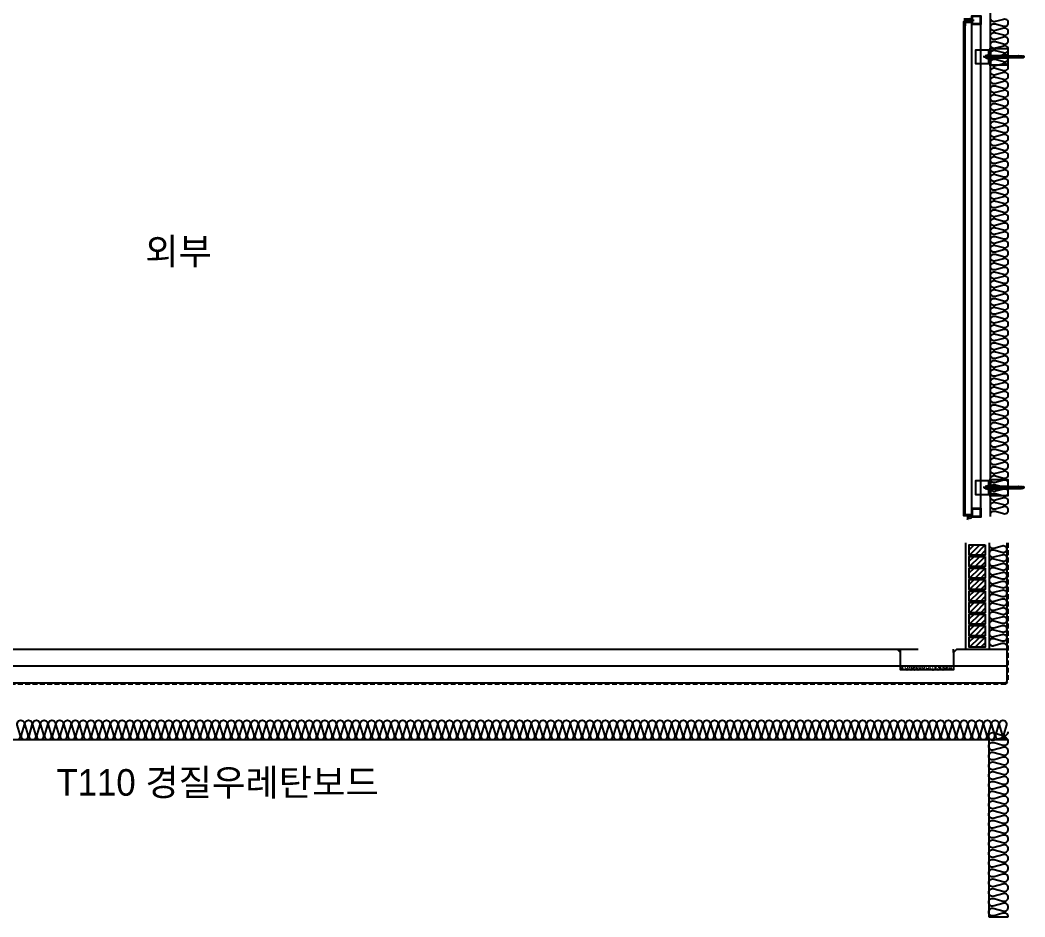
# Model space of a CAD drawing. Header units: millimetres. Extents: x -75040 to 92617, y -36837 to 48530.
# Drawn here: x 34322 to 39994, y 38640 to 43700 of the extents above; entities that cross this region are included whole.
import ezdxf
from ezdxf.enums import TextEntityAlignment as Align

# ---------------------------------------------------------------- set-up
doc = ezdxf.new("R2010")
doc.units = ezdxf.units.MM
doc.header["$LTSCALE"] = 60
doc.linetypes.add('HID', pattern=[2.3, 1.5, -0.8])
for name, color, linetype in [('A-ETC-8', 8, 'Continuous'), ('A-FIN', 6, 'Continuous'), ('A-FIN-8', 8, 'Continuous'), ('A-hat', 8, 'Continuous'), ('A-HAT-9', 9, 'Continuous'), ('A-HAT-MATL', 8, 'Continuous'), ('A-HAT-WIREMESH', 9, 'g_mesh'), ('A-WALL', 3, 'Continuous'), ('A-WP', 1, 'HID'), ('INSUL', 8, 'Continuous'), ('ISL', 251, 'Continuous')]:
    doc.layers.add(name, color=color, linetype=linetype)
for name, color, linetype, plot in [('NOPLOT', 191, 'Continuous', False), ('NOPLOT-TEXT', 11, 'Continuous', False), ('NOPLOT-단열', 21, 'Continuous', False)]:
    doc.layers.add(name, color=color, linetype=linetype, plot=plot)
doc.styles.add('Gdim', font='')
doc.styles.add('Gtx', font='')
doc.styles.get('Gdim').set_extended_font_data('Dotum')
doc.styles.get('Gtx').set_extended_font_data('Dotum')
doc.linetypes.add('g_mesh', pattern='A,10,-0.8,["X",Gdim,S=0.6,R=0,X=-0.15,Y=-0.3],-0.8', length=11.6)

# ---------------------------------------------------------------- blocks, each defined once
blk = doc.blocks.new('A$C632c858f')
at = {"layer": 'A-ETC-8'}
blk.add_arc((-2.8, 0), 24, 341.8248, 18.1752, dxfattribs=at)
blk.add_ellipse((34, 0), major_axis=(7.59, 0), ratio=0.987937, dxfattribs=at)
at = {"layer": 'NOPLOT'}
blk.add_line((0, 0), (58.4, 0), dxfattribs=at)
for points in [[(0, 7.5), (41, 7.5)], [(0, -7.5), (41, -7.5)]]:
    blk.add_lwpolyline(points, dxfattribs=at)
blk = doc.blocks.new('A$Cae507117')
at = {"layer": 'A-ETC-8'}
for points in [[(-50, 0), (-50, -50), (0, -50), (0, 0)], [(-46.8, -3.2), (-46.8, -46.8), (-3.2, -46.8), (-3.2, -3.2)]]:
    blk.add_lwpolyline(points, close=True, dxfattribs=at)
blk = doc.blocks.new('너트 M12')
for p, q in [((-9, 0), (9, 0)), ((-9.5, -9), (-9.5, -0.5)), ((9, -9.5), (-9, -9.5)), ((0, -8.3), (0, -1.2)), ((9.5, -0.5), (9.5, -9))]:
    blk.add_line(p, q)
for centre, start, end in [((-9, -0.5), 90, 180), ((-9, -9), 180, 270), ((9, -0.5), 0, 90), ((9, -9), 270, 0)]:
    blk.add_arc(centre, 0.5, start, end)
at = {"extrusion": (0, 0, -1)}
for centre, major_axis, ratio, start_param, end_param in [((-4.8, -0.9), (-4.75, 0.31), 0.185359, -0.024388, 3.141593), ((4.8, -0.9), (4.75, 0.31), 0.185108, 3.141593, 6.30754), ((-4.8, -8.6), (4.75, 0.31), 0.187111, 0, 3.166211), ((4.8, -8.6), (-4.75, 0.31), 0.185991, 3.117121, 6.283185)]:
    blk.add_ellipse(centre, major_axis=major_axis, ratio=ratio, start_param=start_param, end_param=end_param, dxfattribs=at)
blk = doc.blocks.new('A$C4fb6b26a')
at = {"layer": 'A-ETC-8'}
for p, q in [((-277.5, -40), (-42.5, -40)), ((-267.5, -35.5), (-267.5, -44.5)), ((-265.5, -34), (-266, -34)), ((-266, -46), (-265.5, -46)), ((-254.5, -35.5), (-265.5, -34)), ((-265.5, -46), (-254.5, -44.5)), ((-260.1, -34.8), (-260.1, -36.5)), ((-260.1, -43.5), (-260.1, -45.2)), ((-259.6, -37.3), (-257.8, -38.5)), ((-259.6, -42.7), (-257.8, -41.5)), ((-244.1, -33.8), (-259.1, -33.8)), ((-259.1, -46.2), (-244.1, -46.2)), ((-249.6, -39), (-256.2, -39)), ((-249.6, -41), (-256.2, -41)), ((-254.5, -35.5), (-240.5, -35.5)), ((-254.5, -44.5), (-240.5, -44.5)), ((-249.1, -38.5), (-249.1, -38)), ((-249.1, -42), (-249.1, -41.5)), ((-245.1, -42), (-245.1, -38)), ((-244.1, -33.8), (-241.1, -33.8)), ((-244.1, -46.2), (-241.1, -46.2)), ((-241.1, -33.8), (-241.1, -46.2)), ((-240.5, -46), (-240.5, -34)), ((-237.5, -34), (-240.5, -34)), ((-240.5, -46), (-237.5, -46)), ((-237.5, -46), (-237.5, -34)), ((-183.5, -34), (-237.5, -34)), ((-237.5, -46), (-183.5, -46)), ((-183.5, -34), (-74, -34)), ((-74, -46), (-183.5, -46)), ((-80, 0), (-80, -80)), ((-62.7, -44.5), (-52.5, -44.5)), ((-62.5, -34), (-54, -34)), ((-62.5, -35.5), (-52.5, -35.5)), ((-62.5, -46), (-54, -46)), ((-54, -46), (-54, -34)), ((-52.5, -35.5), (-54, -34)), ((-52.5, -44.5), (-54, -46)), ((-52.5, -44.5), (-52.5, -35.5))]:
    blk.add_line(p, q, dxfattribs=at)
for points in [[(-83.5, 4.5), (-83.5, -84.5), (-183.5, -84.5), (-183.5, 4.5)], [(-80, -80), (-74, -80), (-74, 0), (-80, 0)], [(-74, -25), (-74, -55), (-72, -55), (-72, -25)]]:
    blk.add_lwpolyline(points, close=True, dxfattribs=at)
blk.add_lwpolyline([(-80, 7.5), (-80, -87.5, -0.414214), (-81, -88.5), (-83.5, -88.5), (-83.5, 8.5), (-81, 8.5, -0.414214)], format="xyb", close=True, dxfattribs=at)
blk.add_lwpolyline([(-80, -80), (0, -80), (0, 0), (-80, 0)], dxfattribs=at)
for centre, radius, start, end in [((-266, -35.5), 1.5, 90, 180), ((-266, -44.5), 1.5, 180, 270), ((-259.1, -34.8), 1, 90, 180), ((-259.1, -36.5), 1, 180, 236.3099), ((-259.1, -43.5), 1, 123.6901, 180), ((-259.1, -45.2), 1, 180, 270), ((-256.2, -36), 3, 236.3099, 270), ((-256.2, -44), 3, 90, 123.6901), ((-249.6, -38.5), 0.5, 270, 0), ((-249.6, -41.5), 0.5, 0, 90), ((-247.1, -38), 2, 90, 180), ((-247.1, -42), 2, 180, 270), ((-247.1, -38), 2, 0, 90), ((-247.1, -42), 2, 270, 0)]:
    blk.add_arc(centre, radius, start, end, dxfattribs=at)
at = {"layer": 'A-ETC-8', "xscale": -1, "rotation": 90}
blk.add_blockref('너트 M12', (-72, -40), dxfattribs=at)
blk = doc.blocks.new('A$C17189e19')
at = {"layer": 'A-HAT-9'}
h = blk.add_hatch(dxfattribs=at)
h.set_pattern_fill('AR-SAND', color=256, scale=0.3)
h.set_pattern_definition([(37.5, (-113396.389, 321843.363), (-0.4800094, 14.6823971), [0, -11.5824, 0, -12.954, 0, -12.3825]), (7.5, (-113396.389, 321843.363), (13.4856985, 21.504753), [0, -6.2484, 0, -10.4394, 0, -4.0005]), (327.5, (-113405.761, 321843.363), (23.7297711, 0.04311554), [0, -3.81, 0, -13.716, 0, -17.907]), (317.5, (-113405.761, 321843.363), (22.9066936, 6.6878797), [0, -1.905, 0, -8.9916, 0, -10.287])])
h.paths.add_polyline_path([(0, -96), (300, -96), (300, -116), (0, -116)])
at = {"layer": 'A-FIN'}
for points in [[(-18, 0), (0, -18), (0, -116), (300, -116), (300, -18), (318, 0)], [(0, -96), (300, -96)]]:
    blk.add_lwpolyline(points, dxfattribs=at)
at = {"layer": 'NOPLOT'}
for p, q in [((0, -18), (0, 0)), ((300, -18), (300, 0))]:
    blk.add_line(p, q, dxfattribs=at)

msp = doc.modelspace()

# ---------------------------------------------------------------- hatches: boundary and pattern name
at = {"layer": 'A-hat', "lineweight": -3}
h = msp.add_hatch(dxfattribs=at)
h.set_pattern_fill('ANSI31', color=256, scale=7, style=0)
h.set_pattern_definition([(45, (-42928.837, 43060.126), (-15.715448, 15.715448), [])])
h.paths.add_polyline_path([(39680, 40738.5), (39770, 40738.5), (39770, 40681.5), (39680, 40681.5)])
h = msp.add_hatch(dxfattribs=at)
h.set_pattern_fill('ANSI31', color=256, scale=7, style=0)
h.set_pattern_definition([(45, (-42928.837, 42995.126), (-15.715448, 15.715448), [])])
h.paths.add_polyline_path([(39680, 40673.5), (39770, 40673.5), (39770, 40616.5), (39680, 40616.5)])
h = msp.add_hatch(dxfattribs=at)
h.set_pattern_fill('ANSI31', color=256, scale=7, style=0)
h.set_pattern_definition([(45, (-42928.837, 42930.126), (-15.715448, 15.715448), [])])
h.paths.add_polyline_path([(39680, 40608.5), (39770, 40608.5), (39770, 40551.5), (39680, 40551.5)])
h = msp.add_hatch(dxfattribs=at)
h.set_pattern_fill('ANSI31', color=256, scale=7, style=0)
h.set_pattern_definition([(45, (-42928.837, 42865.126), (-15.715448, 15.715448), [])])
h.paths.add_polyline_path([(39680, 40543.5), (39770, 40543.5), (39770, 40486.5), (39680, 40486.5)])
h = msp.add_hatch(dxfattribs=at)
h.set_pattern_fill('ANSI31', color=256, scale=7, style=0)
h.set_pattern_definition([(45, (-42928.837, 42800.126), (-15.715448, 15.715448), [])])
h.paths.add_polyline_path([(39680, 40478.5), (39770, 40478.5), (39770, 40421.5), (39680, 40421.5)])
h = msp.add_hatch(dxfattribs=at)
h.set_pattern_fill('ANSI31', color=256, scale=7, style=0)
h.set_pattern_definition([(45, (-42928.837, 42735.126), (-15.715448, 15.715448), [])])
h.paths.add_polyline_path([(39680, 40413.5), (39770, 40413.5), (39770, 40356.5), (39680, 40356.5)])
h = msp.add_hatch(dxfattribs=at)
h.set_pattern_fill('ANSI31', color=256, scale=7, style=0)
h.set_pattern_definition([(45, (-42928.837, 42670.126), (-15.715448, 15.715448), [])])
h.paths.add_polyline_path([(39680, 40348.5), (39770, 40348.5), (39770, 40291.5), (39680, 40291.5)])
h = msp.add_hatch(dxfattribs=at)
h.set_pattern_fill('ANSI31', color=256, scale=7, style=0)
h.set_pattern_definition([(45, (-42928.837, 42605.126), (-15.715448, 15.715448), [])])
h.paths.add_polyline_path([(39680, 40283.5), (39770, 40283.5), (39770, 40226.5), (39680, 40226.5)])
h = msp.add_hatch(dxfattribs=at)
h.set_pattern_fill('ANSI31', color=256, scale=7, style=0)
h.set_pattern_definition([(45, (-42928.837, 42540.126), (-15.715448, 15.715448), [])])
h.paths.add_polyline_path([(39680, 40218.5), (39770, 40218.5), (39770, 40161.5), (39680, 40161.5)])

# ---------------------------------------------------------------- linework, layer by layer
at = {"layer": 'A-ETC-8'}
for p, q in [((39695, 40945.4), (39695, 43675)), ((39745, 40945.4), (39745, 43675))]:
    msp.add_line(p, q, dxfattribs=at)
at = {"layer": 'A-ETC-8', "elevation": 0}
for points in [[(39658, 43688.5), (39693, 43688.5), (39693, 43699.5), (39695, 43699.5), (39695, 43686.5), (39659.7, 43686.5, -0.226541), (39656, 43682.8), (39656, 43668.1), (39654, 43668.1), (39654, 43684.5, 0.414214)], [(39658, 40906.4), (39693, 40906.4), (39693, 40895.4), (39695, 40895.4), (39695, 40908.4), (39659.7, 40908.4, 0.226541), (39656, 40912), (39656, 40926.7), (39654, 40926.7), (39654, 40910.4, -0.414214)]]:
    msp.add_lwpolyline(points, format="xyb", close=True, dxfattribs=at)
at = {"layer": 'A-ETC-8'}
msp.add_arc((39625.7, 40891.4, 0), 45.6, 346.1348, 13.8652, dxfattribs=at)
msp.add_ellipse((39684, 40894.9, 0), major_axis=(7.59, 0), ratio=0.987937, dxfattribs=at)
at = {"layer": 'A-FIN'}
for p, q in [((39660, 40150), (39660, 40750)), ((32018, 40150), (39391, 40150)), ((39609, 40150), (39892, 40150))]:
    msp.add_line(p, q, dxfattribs=at)
at = {"layer": 'A-FIN', "elevation": 0}
msp.add_lwpolyline([(39691, 40906.4), (39691, 40902.4), (39650, 40902.4), (39650, 43692.5), (39691, 43692.5), (39691, 43688.5), (39654, 43688.5), (39654, 40906.4), (39691, 40906.4)], close=True, dxfattribs=at)
at = {"layer": 'A-FIN-8'}
for p, q in [((39892, 40750), (39892, 39968.2)), ((39881.8, 39958), (31608, 39958)), ((39881.8, 39958), (39892, 39968.2))]:
    msp.add_line(p, q, dxfattribs=at)
at = {"layer": 'A-HAT-MATL'}
for p, q in [((39800, 40900), (39800, 47000)), ((39792, 40750), (39792, 40150))]:
    msp.add_line(p, q, dxfattribs=at)
at = {"layer": 'A-HAT-MATL', "elevation": 0}
for points in [[(39800, 40910, -0.524856), (39827.1, 40928.7), (39872.9, 40916.3, 1.449198), (39872.9, 40953.7), (39827.1, 40941.3, -0.524856), (39800, 40960, -0.524856), (39827.1, 40978.7), (39872.9, 40966.3, 1.449198), (39872.9, 41003.7), (39827.1, 40991.3, -0.524856), (39800, 41010, -0.524856), (39827.1, 41028.7), (39872.9, 41016.3, 1.449198), (39872.9, 41053.7), (39827.1, 41041.3, -0.524856), (39800, 41060, -0.524856), (39827.1, 41078.7), (39872.9, 41066.3, 1.449198), (39872.9, 41103.7), (39827.1, 41091.3, -0.524856), (39800, 41110, -0.524856), (39827.1, 41128.7), (39872.9, 41116.3, 1.449198), (39872.9, 41153.7), (39827.1, 41141.3, -0.524856), (39800, 41160, -0.524856), (39827.1, 41178.7), (39872.9, 41166.3, 1.449198), (39872.9, 41203.7), (39827.1, 41191.3, -0.524856), (39800, 41210, -0.524856), (39827.1, 41228.7), (39872.9, 41216.3, 1.449198), (39872.9, 41253.7), (39827.1, 41241.3, -0.524856), (39800, 41260, -0.524856), (39827.1, 41278.7), (39872.9, 41266.3, 1.449198), (39872.9, 41303.7), (39827.1, 41291.3, -0.524856), (39800, 41310, -0.524856), (39827.1, 41328.7), (39872.9, 41316.3, 1.449198), (39872.9, 41353.7), (39827.1, 41341.3, -0.524856), (39800, 41360, -0.524856), (39827.1, 41378.7), (39872.9, 41366.3, 1.449198), (39872.9, 41403.7), (39827.1, 41391.3, -0.524856), (39800, 41410, -0.524856), (39827.1, 41428.7), (39872.9, 41416.3, 1.449198), (39872.9, 41453.7), (39827.1, 41441.3, -0.524856), (39800, 41460, -0.524856), (39827.1, 41478.7), (39872.9, 41466.3, 1.449198), (39872.9, 41503.7), (39827.1, 41491.3, -0.524856), (39800, 41510, -0.524856), (39827.1, 41528.7), (39872.9, 41516.3, 1.449198), (39872.9, 41553.7), (39827.1, 41541.3, -0.524856), (39800, 41560, -0.524856), (39827.1, 41578.7), (39872.9, 41566.3, 1.449198), (39872.9, 41603.7), (39827.1, 41591.3, -0.524856), (39800, 41610, -0.524856), (39827.1, 41628.7), (39872.9, 41616.3, 1.449198), (39872.9, 41653.7), (39827.1, 41641.3, -0.524856), (39800, 41660, -0.524856), (39827.1, 41678.7), (39872.9, 41666.3, 1.449198), (39872.9, 41703.7), (39827.1, 41691.3, -0.524856), (39800, 41710, -0.524856), (39827.1, 41728.7), (39872.9, 41716.3, 1.449198), (39872.9, 41753.7), (39827.1, 41741.3, -0.524856), (39800, 41760, -0.524856), (39827.1, 41778.7), (39872.9, 41766.3, 1.449198), (39872.9, 41803.7), (39827.1, 41791.3, -0.524856), (39800, 41810, -0.524856), (39827.1, 41828.7), (39872.9, 41816.3, 1.449198), (39872.9, 41853.7), (39827.1, 41841.3, -0.524856), (39800, 41860, -0.524856), (39827.1, 41878.7), (39872.9, 41866.3, 1.449198), (39872.9, 41903.7), (39827.1, 41891.3, -0.524856), (39800, 41910, -0.524856), (39827.1, 41928.7), (39872.9, 41916.3, 1.449198), (39872.9, 41953.7), (39827.1, 41941.3, -0.524856), (39800, 41960, -0.524856), (39827.1, 41978.7), (39872.9, 41966.3, 1.449198), (39872.9, 42003.7), (39827.1, 41991.3, -0.524856), (39800, 42010, -0.524856), (39827.1, 42028.7), (39872.9, 42016.3, 1.449198), (39872.9, 42053.7), (39827.1, 42041.3, -0.524856), (39800, 42060, -0.524856), (39827.1, 42078.7), (39872.9, 42066.3, 1.449198), (39872.9, 42103.7), (39827.1, 42091.3, -0.524856), (39800, 42110, -0.524856), (39827.1, 42128.7), (39872.9, 42116.3, 1.449198), (39872.9, 42153.7), (39827.1, 42141.3, -0.524856), (39800, 42160, -0.524856), (39827.1, 42178.7), (39872.9, 42166.3, 1.449198), (39872.9, 42203.7), (39827.1, 42191.3, -0.524856), (39800, 42210, -0.524856), (39827.1, 42228.7), (39872.9, 42216.3, 1.449198), (39872.9, 42253.7), (39827.1, 42241.3, -0.524856), (39800, 42260, -0.524856), (39827.1, 42278.7), (39872.9, 42266.3, 1.449198), (39872.9, 42303.7), (39827.1, 42291.3, -0.524856), (39800, 42310, -0.524856), (39827.1, 42328.7), (39872.9, 42316.3, 1.449198), (39872.9, 42353.7), (39827.1, 42341.3, -0.524856), (39800, 42360, -0.524856), (39827.1, 42378.7), (39872.9, 42366.3, 1.449198), (39872.9, 42403.7), (39827.1, 42391.3, -0.524856), (39800, 42410, -0.524856), (39827.1, 42428.7), (39872.9, 42416.3, 1.449198), (39872.9, 42453.7), (39827.1, 42441.3, -0.524856), (39800, 42460, -0.524856), (39827.1, 42478.7), (39872.9, 42466.3, 1.449198), (39872.9, 42503.7), (39827.1, 42491.3, -0.524856), (39800, 42510, -0.524856), (39827.1, 42528.7), (39872.9, 42516.3, 1.449198), (39872.9, 42553.7), (39827.1, 42541.3, -0.524856), (39800, 42560, -0.524856), (39827.1, 42578.7), (39872.9, 42566.3, 1.449198), (39872.9, 42603.7), (39827.1, 42591.3, -0.524856), (39800, 42610, -0.524856), (39827.1, 42628.7), (39872.9, 42616.3, 1.449198), (39872.9, 42653.7), (39827.1, 42641.3, -0.524856), (39800, 42660, -0.524856), (39827.1, 42678.7), (39872.9, 42666.3, 1.449198), (39872.9, 42703.7), (39827.1, 42691.3, -0.524856), (39800, 42710, -0.524856), (39827.1, 42728.7), (39872.9, 42716.3, 1.449198), (39872.9, 42753.7), (39827.1, 42741.3, -0.524856), (39800, 42760, -0.524856), (39827.1, 42778.7), (39872.9, 42766.3, 1.449198), (39872.9, 42803.7), (39827.1, 42791.3, -0.524856), (39800, 42810, -0.524856), (39827.1, 42828.7), (39872.9, 42816.3, 1.449198), (39872.9, 42853.7), (39827.1, 42841.3, -0.524856), (39800, 42860, -0.524856), (39827.1, 42878.7), (39872.9, 42866.3, 1.449198), (39872.9, 42903.7), (39827.1, 42891.3, -0.524856), (39800, 42910, -0.524856), (39827.1, 42928.7), (39872.9, 42916.3, 1.449198), (39872.9, 42953.7), (39827.1, 42941.3, -0.524856), (39800, 42960, -0.524856), (39827.1, 42978.7), (39872.9, 42966.3, 1.449198), (39872.9, 43003.7), (39827.1, 42991.3, -0.524856), (39800, 43010, -0.524856), (39827.1, 43028.7), (39872.9, 43016.3, 1.449198), (39872.9, 43053.7), (39827.1, 43041.3, -0.524856), (39800, 43060, -0.524856), (39827.1, 43078.7), (39872.9, 43066.3, 1.449198), (39872.9, 43103.7), (39827.1, 43091.3, -0.524856), (39800, 43110, -0.524856), (39827.1, 43128.7), (39872.9, 43116.3, 1.449198), (39872.9, 43153.7), (39827.1, 43141.3, -0.524856), (39800, 43160, -0.524856), (39827.1, 43178.7), (39872.9, 43166.3, 1.449198), (39872.9, 43203.7), (39827.1, 43191.3, -0.524856), (39800, 43210, -0.524856), (39827.1, 43228.7), (39872.9, 43216.3, 1.449198), (39872.9, 43253.7), (39827.1, 43241.3, -0.524856), (39800, 43260, -0.524856), (39827.1, 43278.7), (39872.9, 43266.3, 1.449198), (39872.9, 43303.7), (39827.1, 43291.3, -0.524856), (39800, 43310, -0.524856), (39827.1, 43328.7), (39872.9, 43316.3, 1.449198), (39872.9, 43353.7), (39827.1, 43341.3, -0.524856), (39800, 43360, -0.524856), (39827.1, 43378.7), (39872.9, 43366.3, 1.449198), (39872.9, 43403.7), (39827.1, 43391.3, -0.524856), (39800, 43410, -0.524856), (39827.1, 43428.7), (39872.9, 43416.3, 1.449198), (39872.9, 43453.7), (39827.1, 43441.3, -0.524856), (39800, 43460, -0.524856), (39827.1, 43478.7), (39872.9, 43466.3, 1.449198), (39872.9, 43503.7), (39827.1, 43491.3, -0.524856), (39800, 43510, -0.524856), (39827.1, 43528.7), (39872.9, 43516.3, 1.449198), (39872.9, 43553.7), (39827.1, 43541.3, -0.524856), (39800, 43560, -0.524856), (39827.1, 43578.7), (39872.9, 43566.3, 1.449198), (39872.9, 43603.7), (39827.1, 43591.3, -0.524856), (39800, 43610, -0.524856), (39827.1, 43628.7), (39872.9, 43616.3, 1.449198), (39872.9, 43653.7), (39827.1, 43641.3, -0.524856), (39800, 43660, -0.524856), (39827.1, 43678.7), (39872.9, 43666.3, 1.449198), (39872.9, 43703.7), (39827.1, 43691.3, -0.524856), (39800, 43710, -0.524856)], [(39792, 40740, 0.524856), (39819.1, 40721.3), (39864.9, 40733.7, -1.449198), (39864.9, 40696.3), (39819.1, 40708.7, 0.524856), (39792, 40690, 0.524856), (39819.1, 40671.3), (39864.9, 40683.7, -1.449198), (39864.9, 40646.3), (39819.1, 40658.7, 0.524856), (39792, 40640, 0.524856), (39819.1, 40621.3), (39864.9, 40633.7, -1.449198), (39864.9, 40596.3), (39819.1, 40608.7, 0.524856), (39792, 40590, 0.524856), (39819.1, 40571.3), (39864.9, 40583.7, -1.449198), (39864.9, 40546.3), (39819.1, 40558.7, 0.524856), (39792, 40540, 0.524856), (39819.1, 40521.3), (39864.9, 40533.7, -1.449198), (39864.9, 40496.3), (39819.1, 40508.7, 0.524856), (39792, 40490, 0.524856), (39819.1, 40471.3), (39864.9, 40483.7, -1.449198), (39864.9, 40446.3), (39819.1, 40458.7, 0.524856), (39792, 40440, 0.524856), (39819.1, 40421.3), (39864.9, 40433.7, -1.449198), (39864.9, 40396.3), (39819.1, 40408.7, 0.524856), (39792, 40390, 0.524856), (39819.1, 40371.3), (39864.9, 40383.7, -1.449198), (39864.9, 40346.3), (39819.1, 40358.7, 0.524856), (39792, 40340, 0.524856), (39819.1, 40321.3), (39864.9, 40333.7, -1.449198), (39864.9, 40296.3), (39819.1, 40308.7, 0.524856), (39792, 40290, 0.524856), (39819.1, 40271.3), (39864.9, 40283.7, -1.449198), (39864.9, 40246.3), (39819.1, 40258.7, 0.524856), (39792, 40240, 0.524856), (39819.1, 40221.3), (39864.9, 40233.7, -1.449198), (39864.9, 40196.3), (39819.1, 40208.7, 0.524856), (39792, 40190, 0.524856), (39819.1, 40171.3), (39864.9, 40183.7, -0.525094), (39892, 40165, -0.525094)], [(39900, 38640, 0.524856), (39870.2, 38660.6), (39819.8, 38646.9, -1.449198), (39819.8, 38688.1), (39870.2, 38674.4, 0.524856), (39900, 38695, 0.524856), (39870.2, 38715.6), (39819.8, 38701.9, -1.449198), (39819.8, 38743.1), (39870.2, 38729.4, 0.524856), (39900, 38750, 0.524856), (39870.2, 38770.6), (39819.8, 38756.9, -1.449198), (39819.8, 38798.1), (39870.2, 38784.4, 0.524856), (39900, 38805, 0.524856), (39870.2, 38825.6), (39819.8, 38811.9, -1.449198), (39819.8, 38853.1), (39870.2, 38839.4, 0.524856), (39900, 38860, 0.524856), (39870.2, 38880.6), (39819.8, 38866.9, -1.449198), (39819.8, 38908.1), (39870.2, 38894.4, 0.524856), (39900, 38915, 0.524856), (39870.2, 38935.6), (39819.8, 38921.9, -1.449198), (39819.8, 38963.1), (39870.2, 38949.4, 0.524856), (39900, 38970, 0.524856), (39870.2, 38990.6), (39819.8, 38976.9, -1.449198), (39819.8, 39018.1), (39870.2, 39004.4, 0.524856), (39900, 39025, 0.524856), (39870.2, 39045.6), (39819.8, 39031.9, -1.449198), (39819.8, 39073.1), (39870.2, 39059.4, 0.524856), (39900, 39080, 0.524856), (39870.2, 39100.6), (39819.8, 39086.9, -1.449198), (39819.8, 39128.1), (39870.2, 39114.4, 0.524856), (39900, 39135, 0.524856), (39870.2, 39155.6), (39819.8, 39141.9, -1.449198), (39819.8, 39183.1), (39870.2, 39169.4, 0.524856), (39900, 39190, 0.524856), (39870.2, 39210.6), (39819.8, 39196.9, -1.449198), (39819.8, 39238.1), (39870.2, 39224.4, 0.524856), (39900, 39245, 0.524856), (39870.2, 39265.6), (39819.8, 39251.9, -1.449198), (39819.8, 39293.1), (39870.2, 39279.4, 0.524856), (39900, 39300, 0.524856), (39870.2, 39320.6), (39819.8, 39306.9, -1.449198), (39819.8, 39348.1), (39870.2, 39334.4, 0.524856), (39900, 39355, 0.524856), (39870.2, 39375.6), (39819.8, 39361.9, -1.449198), (39819.8, 39403.1), (39870.2, 39389.4, 0.524856), (39900, 39410, 0.524856), (39870.2, 39430.6), (39819.8, 39416.9, -1.449198), (39819.8, 39458.1), (39870.2, 39444.4, 0.524856), (39900, 39465, 0.524856), (39870.2, 39485.6), (39819.8, 39471.9, -1.449198), (39819.8, 39513.1), (39870.2, 39499.4, 0.524856), (39900, 39520, 0.524856), (39870.2, 39540.6), (39819.8, 39526.9, -1.449198), (39819.8, 39568.1), (39870.2, 39554.4, 0.524856), (39900, 39575, 0.524856), (39870.2, 39595.6), (39819.8, 39581.9, -1.449198), (39819.8, 39623.1), (39870.2, 39609.4, 0.524856), (39900, 39630, 0.524856), (39870.2, 39650.6), (39819.8, 39636.9, -1.449198), (39819.8, 39678.1), (39870.2, 39664.4, 0.524856), (39900, 39685)]]:
    msp.add_lwpolyline(points, format="xyb", dxfattribs=at)
at = {"layer": 'A-HAT-WIREMESH', "ltscale": 0.6}
msp.add_line((39892, 40054), (31608, 40054), dxfattribs=at)
at = {"layer": 'A-WALL', "elevation": 0}
for points in [[(39770, 40738.5), (39770, 40681.5), (39680, 40681.5), (39680, 40738.5)], [(39770, 40673.5), (39770, 40616.5), (39680, 40616.5), (39680, 40673.5)], [(39770, 40608.5), (39770, 40551.5), (39680, 40551.5), (39680, 40608.5)], [(39770, 40543.5), (39770, 40486.5), (39680, 40486.5), (39680, 40543.5)], [(39770, 40478.5), (39770, 40421.5), (39680, 40421.5), (39680, 40478.5)], [(39770, 40413.5), (39770, 40356.5), (39680, 40356.5), (39680, 40413.5)], [(39770, 40348.5), (39770, 40291.5), (39680, 40291.5), (39680, 40348.5)], [(39770, 40283.5), (39770, 40226.5), (39680, 40226.5), (39680, 40283.5)], [(39770, 40218.5), (39770, 40161.5), (39680, 40161.5), (39680, 40218.5)]]:
    msp.add_lwpolyline(points, close=True, dxfattribs=at)
at = {"layer": 'A-WP', "ltscale": 0.3}
for p, q in [((39897, 40750), (39897, 39965.1)), ((39884.9, 39953), (31603, 39953)), ((39884.9, 39953), (39897, 39965.1))]:
    msp.add_line(p, q, dxfattribs=at)
at = {"layer": 'INSUL'}
for p, q in [((31600, 39640), (39900, 39640)), ((39790, 39640), (39790, 38640)), ((39790, 38640), (39900, 38640))]:
    msp.add_line(p, q, dxfattribs=at)
at = {"layer": 'ISL', "elevation": 0}
msp.add_lwpolyline([(34304, 39640, 0.509267), (34323.4, 39666.7), (34306.6, 39723.3, -1.372593), (34345.4, 39723.3), (34328.6, 39666.7, 0.509267), (34348, 39640, 0.509267), (34367.4, 39666.7), (34350.6, 39723.3, -1.372593), (34389.4, 39723.3), (34372.6, 39666.7, 0.509267), (34392, 39640, 0.509267), (34411.4, 39666.7), (34394.6, 39723.3, -1.372593), (34433.4, 39723.3), (34416.6, 39666.7, 0.509267), (34436, 39640, 0.509267), (34455.4, 39666.7), (34438.6, 39723.3, -1.372593), (34477.4, 39723.3), (34460.6, 39666.7, 0.509267), (34480, 39640, 0.509267), (34499.4, 39666.7), (34482.6, 39723.3, -1.372593), (34521.4, 39723.3), (34504.6, 39666.7, 0.509267), (34524, 39640, 0.509267), (34543.4, 39666.7), (34526.6, 39723.3, -1.372593), (34565.4, 39723.3), (34548.6, 39666.7, 0.509267), (34568, 39640, 0.509267), (34587.4, 39666.7), (34570.6, 39723.3, -1.372593), (34609.4, 39723.3), (34592.6, 39666.7, 0.509267), (34612, 39640, 0.509267), (34631.4, 39666.7), (34614.6, 39723.3, -1.372593), (34653.4, 39723.3), (34636.6, 39666.7, 0.509267), (34656, 39640, 0.509267), (34675.4, 39666.7), (34658.6, 39723.3, -1.372593), (34697.4, 39723.3), (34680.6, 39666.7, 0.509267), (34700, 39640, 0.509267), (34719.4, 39666.7), (34702.6, 39723.3, -1.372593), (34741.4, 39723.3), (34724.6, 39666.7, 0.509267), (34744, 39640, 0.509267), (34763.4, 39666.7), (34746.6, 39723.3, -1.372593), (34785.4, 39723.3), (34768.6, 39666.7, 0.509267), (34788, 39640, 0.509267), (34807.4, 39666.7), (34790.6, 39723.3, -1.372593), (34829.4, 39723.3), (34812.6, 39666.7, 0.509267), (34832, 39640, 0.509267), (34851.4, 39666.7), (34834.6, 39723.3, -1.372593), (34873.4, 39723.3), (34856.6, 39666.7, 0.509267), (34876, 39640, 0.509267), (34895.4, 39666.7), (34878.6, 39723.3, -1.372593), (34917.4, 39723.3), (34900.6, 39666.7, 0.509267), (34920, 39640, 0.509267), (34939.4, 39666.7), (34922.6, 39723.3, -1.372593), (34961.4, 39723.3), (34944.6, 39666.7, 0.509267), (34964, 39640, 0.509267), (34983.4, 39666.7), (34966.6, 39723.3, -1.372593), (35005.4, 39723.3), (34988.6, 39666.7, 0.509267), (35008, 39640, 0.509267), (35027.4, 39666.7), (35010.6, 39723.3, -1.372593), (35049.4, 39723.3), (35032.6, 39666.7, 0.509267), (35052, 39640, 0.509267), (35071.4, 39666.7), (35054.6, 39723.3, -1.372593), (35093.4, 39723.3), (35076.6, 39666.7, 0.509267), (35096, 39640, 0.509267), (35115.4, 39666.7), (35098.6, 39723.3, -1.372593), (35137.4, 39723.3), (35120.6, 39666.7, 0.509267), (35140, 39640, 0.509267), (35159.4, 39666.7), (35142.6, 39723.3, -1.372593), (35181.4, 39723.3), (35164.6, 39666.7, 0.509267), (35184, 39640, 0.509267), (35203.4, 39666.7), (35186.6, 39723.3, -1.372593), (35225.4, 39723.3), (35208.6, 39666.7, 0.509267), (35228, 39640, 0.509267), (35247.4, 39666.7), (35230.6, 39723.3, -1.372593), (35269.4, 39723.3), (35252.6, 39666.7, 0.509267), (35272, 39640, 0.509267), (35291.4, 39666.7), (35274.6, 39723.3, -1.372593), (35313.4, 39723.3), (35296.6, 39666.7, 0.509267), (35316, 39640, 0.509267), (35335.4, 39666.7), (35318.6, 39723.3, -1.372593), (35357.4, 39723.3), (35340.6, 39666.7, 0.509267), (35360, 39640, 0.509267), (35379.4, 39666.7), (35362.6, 39723.3, -1.372593), (35401.4, 39723.3), (35384.6, 39666.7, 0.509267), (35404, 39640, 0.509267), (35423.4, 39666.7), (35406.6, 39723.3, -1.372593), (35445.4, 39723.3), (35428.6, 39666.7, 0.509267), (35448, 39640, 0.509267), (35467.4, 39666.7), (35450.6, 39723.3, -1.372593), (35489.4, 39723.3), (35472.6, 39666.7, 0.509267), (35492, 39640, 0.509267), (35511.4, 39666.7), (35494.6, 39723.3, -1.372593), (35533.4, 39723.3), (35516.6, 39666.7, 0.509267), (35536, 39640, 0.509267), (35555.4, 39666.7), (35538.6, 39723.3, -1.372593), (35577.4, 39723.3), (35560.6, 39666.7, 0.509267), (35580, 39640, 0.509267), (35599.4, 39666.7), (35582.6, 39723.3, -1.372593), (35621.4, 39723.3), (35604.6, 39666.7, 0.509267), (35624, 39640, 0.509267), (35643.4, 39666.7), (35626.6, 39723.3, -1.372593), (35665.4, 39723.3), (35648.6, 39666.7, 0.509267), (35668, 39640, 0.509267), (35687.4, 39666.7), (35670.6, 39723.3, -1.372593), (35709.4, 39723.3), (35692.6, 39666.7, 0.509267), (35712, 39640, 0.509267), (35731.4, 39666.7), (35714.6, 39723.3, -1.372593), (35753.4, 39723.3), (35736.6, 39666.7, 0.509267), (35756, 39640, 0.509267), (35775.4, 39666.7), (35758.6, 39723.3, -1.372593), (35797.4, 39723.3), (35780.6, 39666.7, 0.509267), (35800, 39640, 0.509267), (35819.4, 39666.7), (35802.6, 39723.3, -1.372593), (35841.4, 39723.3), (35824.6, 39666.7, 0.509267), (35844, 39640, 0.509267), (35863.4, 39666.7), (35846.6, 39723.3, -1.372593), (35885.4, 39723.3), (35868.6, 39666.7, 0.509267), (35888, 39640, 0.509267), (35907.4, 39666.7), (35890.6, 39723.3, -1.372593), (35929.4, 39723.3), (35912.6, 39666.7, 0.509267), (35932, 39640, 0.509267), (35951.4, 39666.7), (35934.6, 39723.3, -1.372593), (35973.4, 39723.3), (35956.6, 39666.7, 0.509267), (35976, 39640, 0.509267), (35995.4, 39666.7), (35978.6, 39723.3, -1.372593), (36017.4, 39723.3), (36000.6, 39666.7, 0.509267), (36020, 39640, 0.509267), (36039.4, 39666.7), (36022.6, 39723.3, -1.372593), (36061.4, 39723.3), (36044.6, 39666.7, 0.509267), (36064, 39640, 0.509267), (36083.4, 39666.7), (36066.6, 39723.3, -1.372593), (36105.4, 39723.3), (36088.6, 39666.7, 0.509267), (36108, 39640, 0.509267), (36127.4, 39666.7), (36110.6, 39723.3, -1.372593), (36149.4, 39723.3), (36132.6, 39666.7, 0.509267), (36152, 39640, 0.509267), (36171.4, 39666.7), (36154.6, 39723.3, -1.372593), (36193.4, 39723.3), (36176.6, 39666.7, 0.509267), (36196, 39640, 0.509267), (36215.4, 39666.7), (36198.6, 39723.3, -1.372593), (36237.4, 39723.3), (36220.6, 39666.7, 0.509267), (36240, 39640, 0.509267), (36259.4, 39666.7), (36242.6, 39723.3, -1.372593), (36281.4, 39723.3), (36264.6, 39666.7, 0.509267), (36284, 39640, 0.509267), (36303.4, 39666.7), (36286.6, 39723.3, -1.372593), (36325.4, 39723.3), (36308.6, 39666.7, 0.509267), (36328, 39640, 0.509267), (36347.4, 39666.7), (36330.6, 39723.3, -1.372593), (36369.4, 39723.3), (36352.6, 39666.7, 0.509267), (36372, 39640, 0.509267), (36391.4, 39666.7), (36374.6, 39723.3, -1.372593), (36413.4, 39723.3), (36396.6, 39666.7, 0.509267), (36416, 39640, 0.509267), (36435.4, 39666.7), (36418.6, 39723.3, -1.372593), (36457.4, 39723.3), (36440.6, 39666.7, 0.509267), (36460, 39640, 0.509267), (36479.4, 39666.7), (36462.6, 39723.3, -1.372593), (36501.4, 39723.3), (36484.6, 39666.7, 0.509267), (36504, 39640, 0.509267), (36523.4, 39666.7), (36506.6, 39723.3, -1.372593), (36545.4, 39723.3), (36528.6, 39666.7, 0.509267), (36548, 39640, 0.509267), (36567.4, 39666.7), (36550.6, 39723.3, -1.372593), (36589.4, 39723.3), (36572.6, 39666.7, 0.509267), (36592, 39640, 0.509267), (36611.4, 39666.7), (36594.6, 39723.3, -1.372593), (36633.4, 39723.3), (36616.6, 39666.7, 0.509267), (36636, 39640, 0.509267), (36655.4, 39666.7), (36638.6, 39723.3, -1.372593), (36677.4, 39723.3), (36660.6, 39666.7, 0.509267), (36680, 39640, 0.509267), (36699.4, 39666.7), (36682.6, 39723.3, -1.372593), (36721.4, 39723.3), (36704.6, 39666.7, 0.509267), (36724, 39640, 0.509267), (36743.4, 39666.7), (36726.6, 39723.3, -1.372593), (36765.4, 39723.3), (36748.6, 39666.7, 0.509267), (36768, 39640, 0.509267), (36787.4, 39666.7), (36770.6, 39723.3, -1.372593), (36809.4, 39723.3), (36792.6, 39666.7, 0.509267), (36812, 39640, 0.509267), (36831.4, 39666.7), (36814.6, 39723.3, -1.372593), (36853.4, 39723.3), (36836.6, 39666.7, 0.509267), (36856, 39640, 0.509267), (36875.4, 39666.7), (36858.6, 39723.3, -1.372593), (36897.4, 39723.3), (36880.6, 39666.7, 0.509267), (36900, 39640, 0.509267), (36919.4, 39666.7), (36902.6, 39723.3, -1.372593), (36941.4, 39723.3), (36924.6, 39666.7, 0.509267), (36944, 39640, 0.509267), (36963.4, 39666.7), (36946.6, 39723.3, -1.372593), (36985.4, 39723.3), (36968.6, 39666.7, 0.509267), (36988, 39640, 0.509267), (37007.4, 39666.7), (36990.6, 39723.3, -1.372593), (37029.4, 39723.3), (37012.6, 39666.7, 0.509267), (37032, 39640, 0.509267), (37051.4, 39666.7), (37034.6, 39723.3, -1.372593), (37073.4, 39723.3), (37056.6, 39666.7, 0.509267), (37076, 39640, 0.509267), (37095.4, 39666.7), (37078.6, 39723.3, -1.372593), (37117.4, 39723.3), (37100.6, 39666.7, 0.509267), (37120, 39640, 0.509267), (37139.4, 39666.7), (37122.6, 39723.3, -1.372593), (37161.4, 39723.3), (37144.6, 39666.7, 0.509267), (37164, 39640, 0.509267), (37183.4, 39666.7), (37166.6, 39723.3, -1.372593), (37205.4, 39723.3), (37188.6, 39666.7, 0.509267), (37208, 39640, 0.509267), (37227.4, 39666.7), (37210.6, 39723.3, -1.372593), (37249.4, 39723.3), (37232.6, 39666.7, 0.509267), (37252, 39640, 0.509267), (37271.4, 39666.7), (37254.6, 39723.3, -1.372593), (37293.4, 39723.3), (37276.6, 39666.7, 0.509267), (37296, 39640, 0.509267), (37315.4, 39666.7), (37298.6, 39723.3, -1.372593), (37337.4, 39723.3), (37320.6, 39666.7, 0.509267), (37340, 39640, 0.509267), (37359.4, 39666.7), (37342.6, 39723.3, -1.372593), (37381.4, 39723.3), (37364.6, 39666.7, 0.509267), (37384, 39640, 0.509267), (37403.4, 39666.7), (37386.6, 39723.3, -1.372593), (37425.4, 39723.3), (37408.6, 39666.7, 0.509267), (37428, 39640, 0.509267), (37447.4, 39666.7), (37430.6, 39723.3, -1.372593), (37469.4, 39723.3), (37452.6, 39666.7, 0.509267), (37472, 39640, 0.509267), (37491.4, 39666.7), (37474.6, 39723.3, -1.372593), (37513.4, 39723.3), (37496.6, 39666.7, 0.509267), (37516, 39640, 0.509267), (37535.4, 39666.7), (37518.6, 39723.3, -1.372593), (37557.4, 39723.3), (37540.6, 39666.7, 0.509267), (37560, 39640, 0.509267), (37579.4, 39666.7), (37562.6, 39723.3, -1.372593), (37601.4, 39723.3), (37584.6, 39666.7, 0.509267), (37604, 39640, 0.509267), (37623.4, 39666.7), (37606.6, 39723.3, -1.372593), (37645.4, 39723.3), (37628.6, 39666.7, 0.509267), (37648, 39640, 0.509267), (37667.4, 39666.7), (37650.6, 39723.3, -1.372593), (37689.4, 39723.3), (37672.6, 39666.7, 0.509267), (37692, 39640, 0.509267), (37711.4, 39666.7), (37694.6, 39723.3, -1.372593), (37733.4, 39723.3), (37716.6, 39666.7, 0.509267), (37736, 39640, 0.509267), (37755.4, 39666.7), (37738.6, 39723.3, -1.372593), (37777.4, 39723.3), (37760.6, 39666.7, 0.509267), (37780, 39640, 0.509267), (37799.4, 39666.7), (37782.6, 39723.3, -1.372593), (37821.4, 39723.3), (37804.6, 39666.7, 0.509267), (37824, 39640, 0.509267), (37843.4, 39666.7), (37826.6, 39723.3, -1.372593), (37865.4, 39723.3), (37848.6, 39666.7, 0.509267), (37868, 39640, 0.509267), (37887.4, 39666.7), (37870.6, 39723.3, -1.372593), (37909.4, 39723.3), (37892.6, 39666.7, 0.509267), (37912, 39640, 0.509267), (37931.4, 39666.7), (37914.6, 39723.3, -1.372593), (37953.4, 39723.3), (37936.6, 39666.7, 0.509267), (37956, 39640, 0.509267), (37975.4, 39666.7), (37958.6, 39723.3, -1.372593), (37997.4, 39723.3), (37980.6, 39666.7, 0.509267), (38000, 39640, 0.509267), (38019.4, 39666.7), (38002.6, 39723.3, -1.372593), (38041.4, 39723.3), (38024.6, 39666.7, 0.509267), (38044, 39640, 0.509267), (38063.4, 39666.7), (38046.6, 39723.3, -1.372593), (38085.4, 39723.3), (38068.6, 39666.7, 0.509267), (38088, 39640, 0.509267), (38107.4, 39666.7), (38090.6, 39723.3, -1.372593), (38129.4, 39723.3), (38112.6, 39666.7, 0.509267), (38132, 39640, 0.509267), (38151.4, 39666.7), (38134.6, 39723.3, -1.372593), (38173.4, 39723.3), (38156.6, 39666.7, 0.509267), (38176, 39640, 0.509267), (38195.4, 39666.7), (38178.6, 39723.3, -1.372593), (38217.4, 39723.3), (38200.6, 39666.7, 0.509267), (38220, 39640, 0.509267), (38239.4, 39666.7), (38222.6, 39723.3, -1.372593), (38261.4, 39723.3), (38244.6, 39666.7, 0.509267), (38264, 39640, 0.509267), (38283.4, 39666.7), (38266.6, 39723.3, -1.372593), (38305.4, 39723.3), (38288.6, 39666.7, 0.509267), (38308, 39640, 0.509267), (38327.4, 39666.7), (38310.6, 39723.3, -1.372593), (38349.4, 39723.3), (38332.6, 39666.7, 0.509267), (38352, 39640, 0.509267), (38371.4, 39666.7), (38354.6, 39723.3, -1.372593), (38393.4, 39723.3), (38376.6, 39666.7, 0.509267), (38396, 39640, 0.509267), (38415.4, 39666.7), (38398.6, 39723.3, -1.372593), (38437.4, 39723.3), (38420.6, 39666.7, 0.509267), (38440, 39640, 0.509267), (38459.4, 39666.7), (38442.6, 39723.3, -1.372593), (38481.4, 39723.3), (38464.6, 39666.7, 0.509267), (38484, 39640, 0.509267), (38503.4, 39666.7), (38486.6, 39723.3, -1.372593), (38525.4, 39723.3), (38508.6, 39666.7, 0.509267), (38528, 39640, 0.509267), (38547.4, 39666.7), (38530.6, 39723.3, -1.372593), (38569.4, 39723.3), (38552.6, 39666.7, 0.509267), (38572, 39640, 0.509267), (38591.4, 39666.7), (38574.6, 39723.3, -1.372593), (38613.4, 39723.3), (38596.6, 39666.7, 0.509267), (38616, 39640, 0.509267), (38635.4, 39666.7), (38618.6, 39723.3, -1.372593), (38657.4, 39723.3), (38640.6, 39666.7, 0.509267), (38660, 39640, 0.509267), (38679.4, 39666.7), (38662.6, 39723.3, -1.372593), (38701.4, 39723.3), (38684.6, 39666.7, 0.509267), (38704, 39640, 0.509267), (38723.4, 39666.7), (38706.6, 39723.3, -1.372593), (38745.4, 39723.3), (38728.6, 39666.7, 0.509267), (38748, 39640, 0.509267), (38767.4, 39666.7), (38750.6, 39723.3, -1.372593), (38789.4, 39723.3), (38772.6, 39666.7, 0.509267), (38792, 39640, 0.509267), (38811.4, 39666.7), (38794.6, 39723.3, -1.372593), (38833.4, 39723.3), (38816.6, 39666.7, 0.509267), (38836, 39640, 0.509267), (38855.4, 39666.7), (38838.6, 39723.3, -1.372593), (38877.4, 39723.3), (38860.6, 39666.7, 0.509267), (38880, 39640, 0.509267), (38899.4, 39666.7), (38882.6, 39723.3, -1.372593), (38921.4, 39723.3), (38904.6, 39666.7, 0.509267), (38924, 39640, 0.509267), (38943.4, 39666.7), (38926.6, 39723.3, -1.372593), (38965.4, 39723.3), (38948.6, 39666.7, 0.509267), (38968, 39640, 0.509267), (38987.4, 39666.7), (38970.6, 39723.3, -1.372593), (39009.4, 39723.3), (38992.6, 39666.7, 0.509267), (39012, 39640, 0.509267), (39031.4, 39666.7), (39014.6, 39723.3, -1.372593), (39053.4, 39723.3), (39036.6, 39666.7, 0.509267), (39056, 39640, 0.509267), (39075.4, 39666.7), (39058.6, 39723.3, -1.372593), (39097.4, 39723.3), (39080.6, 39666.7, 0.509267), (39100, 39640, 0.509267), (39119.4, 39666.7), (39102.6, 39723.3, -1.372593), (39141.4, 39723.3), (39124.6, 39666.7, 0.509267), (39144, 39640, 0.509267), (39163.4, 39666.7), (39146.6, 39723.3, -1.372593), (39185.4, 39723.3), (39168.6, 39666.7, 0.509267), (39188, 39640, 0.509267), (39207.4, 39666.7), (39190.6, 39723.3, -1.372593), (39229.4, 39723.3), (39212.6, 39666.7, 0.509267), (39232, 39640, 0.509267), (39251.4, 39666.7), (39234.6, 39723.3, -1.372593), (39273.4, 39723.3), (39256.6, 39666.7, 0.509267), (39276, 39640, 0.509267), (39295.4, 39666.7), (39278.6, 39723.3, -1.372593), (39317.4, 39723.3), (39300.6, 39666.7, 0.509267), (39320, 39640, 0.509267), (39339.4, 39666.7), (39322.6, 39723.3, -1.372593), (39361.4, 39723.3), (39344.6, 39666.7, 0.509267), (39364, 39640, 0.509267), (39383.4, 39666.7), (39366.6, 39723.3, -1.372593), (39405.4, 39723.3), (39388.6, 39666.7, 0.509267), (39408, 39640, 0.509267), (39427.4, 39666.7), (39410.6, 39723.3, -1.372593), (39449.4, 39723.3), (39432.6, 39666.7, 0.509267), (39452, 39640, 0.509267), (39471.4, 39666.7), (39454.6, 39723.3, -1.372593), (39493.4, 39723.3), (39476.6, 39666.7, 0.509267), (39496, 39640, 0.509267), (39515.4, 39666.7), (39498.6, 39723.3, -1.372593), (39537.4, 39723.3), (39520.6, 39666.7, 0.509267), (39540, 39640, 0.509267), (39559.4, 39666.7), (39542.6, 39723.3, -1.372593), (39581.4, 39723.3), (39564.6, 39666.7, 0.509267), (39584, 39640, 0.509267), (39603.4, 39666.7), (39586.6, 39723.3, -1.372593), (39625.4, 39723.3), (39608.6, 39666.7, 0.509267), (39628, 39640, 0.509267), (39647.4, 39666.7), (39630.6, 39723.3, -1.372593), (39669.4, 39723.3), (39652.6, 39666.7, 0.509267), (39672, 39640, 0.509267), (39691.4, 39666.7), (39674.6, 39723.3, -1.372593), (39713.4, 39723.3), (39696.6, 39666.7, 0.509267), (39716, 39640, 0.509267), (39735.4, 39666.7), (39718.6, 39723.3, -1.372593), (39757.4, 39723.3), (39740.6, 39666.7, 0.509267), (39760, 39640, 0.509267), (39779.4, 39666.7), (39762.6, 39723.3, -1.372593), (39801.4, 39723.3), (39784.6, 39666.7, 0.509267), (39804, 39640, 0.509267), (39823.4, 39666.7), (39806.6, 39723.3, -1.372593), (39845.4, 39723.3), (39828.6, 39666.7, 0.509267), (39848, 39640, 0.509267), (39867.4, 39666.7), (39850.6, 39723.3, -1.372593), (39889.4, 39723.3), (39872.6, 39666.7, 0.509267), (39892, 39640)], format="xyb", dxfattribs=at)

# ---------------------------------------------------------------- block references
at = {"layer": 'A-ETC-8', "xscale": -1, "rotation": 180}
for name, p in [('A$C632c858f', (39650, 43700, 0)), ('A$Cae507117', (39745, 43675, 0)), ('A$Cae507117', (39745, 40895.4))]:
    msp.add_blockref(name, p, dxfattribs=at)
at = {"layer": 'A-ETC-8', "xscale": -1}
for p in [(39716.5, 43532.5, 0), (39716.5, 41102.2, 0)]:
    msp.add_blockref('A$C4fb6b26a', p, dxfattribs=at)
at = {"layer": 'A-FIN', "xscale": -1}
msp.add_blockref('A$C17189e19', (39591, 40150), dxfattribs=at)

# ---------------------------------------------------------------- texts
at = {"layer": 'NOPLOT-TEXT', "style": 'Gtx'}
msp.add_text('외부', height=150, dxfattribs=at).set_placement((35216.6, 42396.8), align=Align.MIDDLE)
at = {"layer": 'NOPLOT-단열', "style": 'Gtx'}
msp.add_text('T110 경질우레탄보드 ', height=150, dxfattribs=at).set_placement((34527.3, 39398.9), align=Align.MIDDLE_LEFT)

doc.saveas('drawing.dxf')
